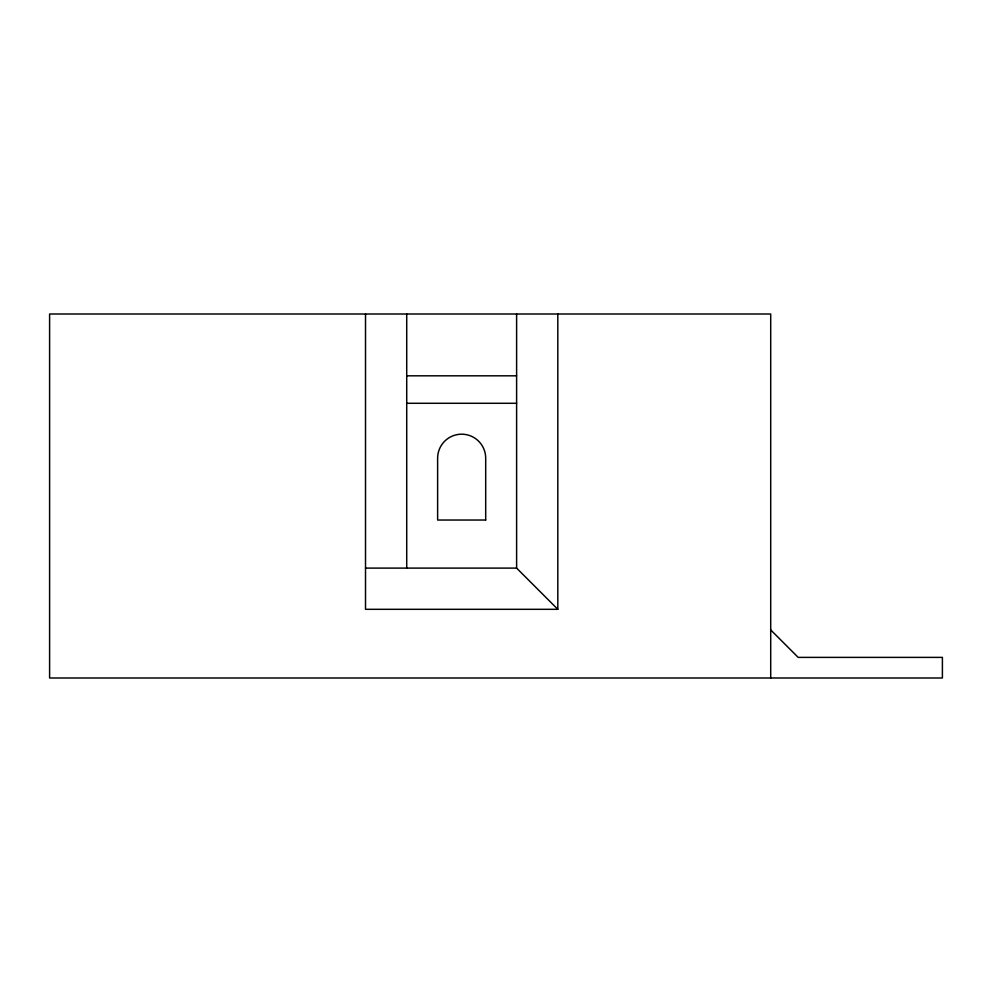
<?xml version="1.0" encoding="UTF-8"?>
<svg xmlns="http://www.w3.org/2000/svg" width="992" height="992" viewBox="0 0 992 992"><rect width="100%" height="100%" fill="white"/><g stroke="black" fill="none" stroke-linecap="round" stroke-linejoin="round"><path stroke-width="1.49" d="M406.72 375.819L516.609 375.819M406.72 403.285L516.609 403.285M365.515 568.106L516.609 568.106L557.814 609.311L365.515 609.311L365.515 314.005M770.71 629.92L798.176 657.386L942.4 657.386L942.4 677.995L49.6 677.995L49.6 314.005L770.71 314.005L770.71 677.995M557.814 314.005L557.814 609.311M516.609 314.005L516.609 568.106M406.72 314.005L406.72 568.106M485.696 520.031L437.621 520.031L437.621 458.23A24.031 24.031 0 0 1 461.664 434.186A24.031 24.031 0 0 1 485.696 458.23L485.696 520.031"/></g></svg>
